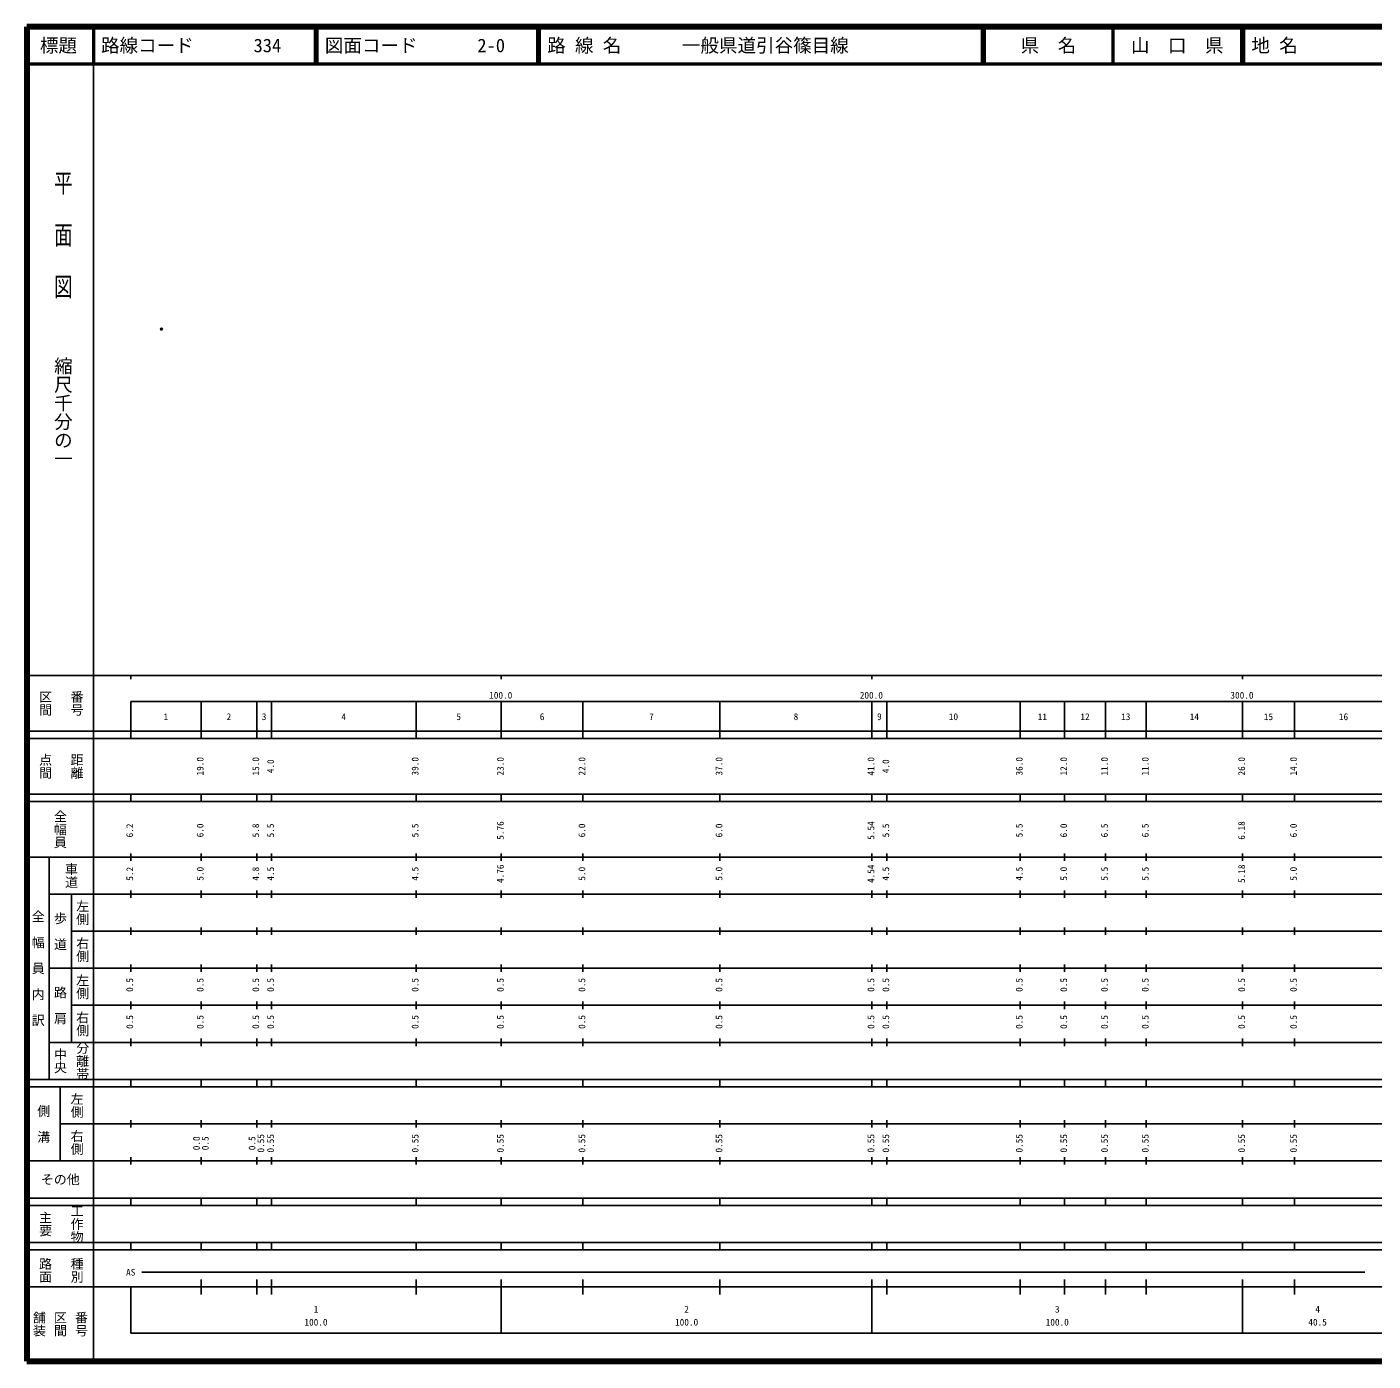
# Model space of a CAD drawing. Units: millimetres on the paper. Extents: x 40 to 680, y 20 to 380.
# Drawn here: x 40 to 403.2, y 20 to 380 of the extents above; entities that cross this region are included whole.
import ezdxf
from ezdxf.enums import TextEntityAlignment as Align

# ---------------------------------------------------------------- set-up
doc = ezdxf.new("R2010")
doc.units = ezdxf.units.MM
doc.header["$PDMODE"] = 32
doc.header["$PDSIZE"] = 0.5
doc.layers.add('M-OTRS', color=6, linetype='Continuous')
doc.layers.add('M-TTL-TXT', color=7, linetype='Continuous')
for name, color, linetype, lineweight in [('M-TTL', 2, 'Continuous', 140), ('M-TTL-BAND', 7, 'Continuous', 25), ('M-TTL-LINE', 7, 'Continuous', 50)]:
    doc.layers.add(name, color=color, linetype=linetype, lineweight=lineweight)
doc.styles.add('@ＭＳ ゴシック', font='')
doc.styles.add('ＭＳ ゴシック', font='')
doc.styles.get('@ＭＳ ゴシック').set_extended_font_data('@MS Gothic')
doc.styles.get('ＭＳ ゴシック').set_extended_font_data('MS Gothic')

msp = doc.modelspace()

# ---------------------------------------------------------------- linework, layer by layer
at = {"layer": 'M-OTRS'}
msp.add_point((76.296, 298.473), dxfattribs=at)
at = {"layer": 'M-TTL'}
for p, q in [((40, 380), (40, 20)), ((680, 380), (40, 380)), ((40, 20), (680, 20))]:
    msp.add_line(p, q, dxfattribs=at)
at = {"layer": 'M-TTL-BAND'}
for p, q in [((58, 370), (58, 20)), ((40, 205), (579, 205)), ((68, 205), (68, 204)), ((168, 205), (168, 204)), ((268, 205), (268, 204)), ((368, 205), (368, 204)), ((68, 198), (579, 198)), ((68, 198), (68, 188)), ((87, 188), (87, 198)), ((102, 188), (102, 198)), ((106, 188), (106, 198)), ((145, 188), (145, 198)), ((168, 188), (168, 198)), ((190, 188), (190, 198)), ((227, 188), (227, 198)), ((268, 188), (268, 198)), ((272, 188), (272, 198)), ((308, 188), (308, 198)), ((320, 188), (320, 198)), ((331, 188), (331, 198)), ((342, 188), (342, 198)), ((368, 188), (368, 198)), ((382, 188), (382, 198)), ((40, 190), (579, 190)), ((40, 188), (579, 188)), ((40, 173), (579, 173)), ((40, 171), (579, 171)), ((68, 171), (68, 173)), ((87, 171), (87, 173)), ((102, 171), (102, 173)), ((106, 171), (106, 173)), ((145, 171), (145, 173)), ((168, 171), (168, 173)), ((190, 171), (190, 173)), ((227, 171), (227, 173)), ((268, 171), (268, 173)), ((272, 171), (272, 173)), ((308, 171), (308, 173)), ((320, 171), (320, 173)), ((331, 171), (331, 173)), ((342, 171), (342, 173)), ((368, 171), (368, 173)), ((382, 171), (382, 173)), ((68, 155), (68, 157)), ((87, 155), (87, 157)), ((102, 155), (102, 157)), ((106, 155), (106, 157)), ((145, 155), (145, 157)), ((168, 155), (168, 157)), ((190, 155), (190, 157)), ((227, 155), (227, 157)), ((268, 155), (268, 157)), ((272, 155), (272, 157)), ((308, 155), (308, 157)), ((320, 155), (320, 157)), ((331, 155), (331, 157)), ((342, 155), (342, 157)), ((368, 155), (368, 157)), ((382, 155), (382, 157)), ((40, 156), (579, 156)), ((46, 96), (46, 156)), ((46, 146), (579, 146)), ((52, 146), (52, 106)), ((68, 145), (68, 147)), ((87, 145), (87, 147)), ((102, 145), (102, 147)), ((106, 145), (106, 147)), ((145, 145), (145, 147)), ((168, 145), (168, 147)), ((190, 145), (190, 147)), ((227, 145), (227, 147)), ((268, 145), (268, 147)), ((272, 145), (272, 147)), ((308, 145), (308, 147)), ((320, 145), (320, 147)), ((331, 145), (331, 147)), ((342, 145), (342, 147)), ((368, 145), (368, 147)), ((382, 145), (382, 147)), ((52, 136), (579, 136)), ((68, 135), (68, 137)), ((87, 135), (87, 137)), ((102, 135), (102, 137)), ((106, 135), (106, 137)), ((145, 135), (145, 137)), ((168, 135), (168, 137)), ((190, 135), (190, 137)), ((227, 135), (227, 137)), ((268, 135), (268, 137)), ((272, 135), (272, 137)), ((308, 135), (308, 137)), ((320, 135), (320, 137)), ((331, 135), (331, 137)), ((342, 135), (342, 137)), ((368, 135), (368, 137)), ((382, 135), (382, 137)), ((46, 126), (579, 126)), ((68, 125), (68, 127)), ((87, 125), (87, 127)), ((102, 125), (102, 127)), ((106, 125), (106, 127)), ((145, 125), (145, 127)), ((168, 125), (168, 127)), ((190, 125), (190, 127)), ((227, 125), (227, 127)), ((268, 125), (268, 127)), ((272, 125), (272, 127)), ((308, 125), (308, 127)), ((320, 125), (320, 127)), ((331, 125), (331, 127)), ((342, 125), (342, 127)), ((368, 125), (368, 127)), ((382, 125), (382, 127)), ((68, 115), (68, 117)), ((87, 115), (87, 117)), ((102, 115), (102, 117)), ((106, 115), (106, 117)), ((145, 115), (145, 117)), ((168, 115), (168, 117)), ((190, 115), (190, 117)), ((227, 115), (227, 117)), ((268, 115), (268, 117)), ((272, 115), (272, 117)), ((308, 115), (308, 117)), ((320, 115), (320, 117)), ((331, 115), (331, 117)), ((342, 115), (342, 117)), ((368, 115), (368, 117)), ((382, 115), (382, 117)), ((52, 116), (579, 116)), ((46, 106), (579, 106)), ((68, 105), (68, 107)), ((87, 105), (87, 107)), ((102, 105), (102, 107)), ((106, 105), (106, 107)), ((145, 105), (145, 107)), ((168, 105), (168, 107)), ((190, 105), (190, 107)), ((227, 105), (227, 107)), ((268, 105), (268, 107)), ((272, 105), (272, 107)), ((308, 105), (308, 107)), ((320, 105), (320, 107)), ((331, 105), (331, 107)), ((342, 105), (342, 107)), ((368, 105), (368, 107)), ((382, 105), (382, 107)), ((40, 96), (579, 96)), ((68, 94), (68, 96)), ((87, 94), (87, 96)), ((102, 94), (102, 96)), ((106, 94), (106, 96)), ((145, 94), (145, 96)), ((168, 94), (168, 96)), ((190, 94), (190, 96)), ((227, 94), (227, 96)), ((268, 94), (268, 96)), ((272, 94), (272, 96)), ((308, 94), (308, 96)), ((320, 94), (320, 96)), ((331, 94), (331, 96)), ((342, 94), (342, 96)), ((368, 94), (368, 96)), ((382, 94), (382, 96)), ((40, 94), (579, 94)), ((49, 94), (49, 74)), ((49, 84), (579, 84)), ((68, 83), (68, 85)), ((87, 83), (87, 85)), ((102, 83), (102, 85)), ((106, 83), (106, 85)), ((145, 83), (145, 85)), ((168, 83), (168, 85)), ((190, 83), (190, 85)), ((227, 83), (227, 85)), ((268, 83), (268, 85)), ((272, 83), (272, 85)), ((308, 83), (308, 85)), ((320, 83), (320, 85)), ((331, 83), (331, 85)), ((342, 83), (342, 85)), ((368, 83), (368, 85)), ((382, 83), (382, 85)), ((40, 74), (579, 74)), ((68, 73), (68, 75)), ((87, 73), (87, 75)), ((102, 73), (102, 75)), ((106, 73), (106, 75)), ((145, 73), (145, 75)), ((168, 73), (168, 75)), ((190, 73), (190, 75)), ((227, 73), (227, 75)), ((268, 73), (268, 75)), ((272, 73), (272, 75)), ((308, 73), (308, 75)), ((320, 73), (320, 75)), ((331, 73), (331, 75)), ((342, 73), (342, 75)), ((368, 73), (368, 75)), ((382, 73), (382, 75)), ((40, 64), (579, 64)), ((40, 62), (579, 62)), ((68, 62), (68, 64)), ((87, 62), (87, 64)), ((102, 62), (102, 64)), ((106, 62), (106, 64)), ((145, 62), (145, 64)), ((168, 62), (168, 64)), ((190, 62), (190, 64)), ((227, 62), (227, 64)), ((268, 62), (268, 64)), ((272, 62), (272, 64)), ((308, 62), (308, 64)), ((320, 62), (320, 64)), ((331, 62), (331, 64)), ((342, 62), (342, 64)), ((368, 62), (368, 64)), ((382, 62), (382, 64)), ((40, 52), (579, 52)), ((68, 50), (68, 52)), ((87, 50), (87, 52)), ((102, 50), (102, 52)), ((106, 50), (106, 52)), ((145, 50), (145, 52)), ((168, 50), (168, 52)), ((190, 50), (190, 52)), ((227, 50), (227, 52)), ((268, 50), (268, 52)), ((272, 50), (272, 52)), ((308, 50), (308, 52)), ((320, 50), (320, 52)), ((331, 50), (331, 52)), ((342, 50), (342, 52)), ((368, 50), (368, 52)), ((382, 50), (382, 52)), ((40, 50), (579, 50)), ((71, 44), (401, 44)), ((40, 40), (579, 40)), ((68, 40), (68, 27.5)), ((87, 38), (87, 42)), ((102, 38), (102, 42)), ((106, 38), (106, 42)), ((145, 38), (145, 42)), ((168, 27.5), (168, 42)), ((190, 38), (190, 42)), ((227, 38), (227, 42)), ((268, 27.5), (268, 42)), ((272, 38), (272, 42)), ((308, 38), (308, 42)), ((320, 38), (320, 42)), ((331, 38), (331, 42)), ((342, 38), (342, 42)), ((368, 27.5), (368, 42)), ((382, 38), (382, 42)), ((68, 27.5), (579, 27.5))]:
    msp.add_line(p, q, dxfattribs=at)
at = {"layer": 'M-TTL-LINE'}
for p, q in [((58, 380), (58, 370)), ((117.75, 380), (117.75, 370)), ((118.25, 380), (118.25, 370)), ((177.75, 380), (177.75, 370)), ((178.25, 380), (178.25, 370)), ((297.75, 380), (297.75, 370)), ((298.25, 380), (298.25, 370)), ((333, 380), (333, 370)), ((367.75, 380), (367.75, 370)), ((368.25, 380), (368.25, 370)), ((40, 370), (680, 370))]:
    msp.add_line(p, q, dxfattribs=at)

# ---------------------------------------------------------------- texts
at = {"layer": 'M-TTL-BAND', "style": '@ＭＳ ゴシック', "width": 1.4}
msp.add_text('平  面  図', height=3.666, rotation=270, dxfattribs=at).set_placement((49.777, 306.475), align=Align.MIDDLE_RIGHT)
at = {"layer": 'M-TTL-BAND', "style": '@ＭＳ ゴシック'}
msp.add_text('縮尺千分の一', height=3.666, rotation=270, dxfattribs=at).set_placement((49.777, 261.03), align=Align.MIDDLE_RIGHT)
for s, p in [('区間', (45, 197.5)), ('番号', (53.5, 197.5)), ('点間', (45, 180.5)), ('距離', (53.5, 180.5)), ('全幅員', (49, 163.5)), ('車道', (52, 151)), ('左側', (55, 141)), ('全\u3000幅\u3000員\u3000内\u3000訳', (43, 126)), ('歩\u3000道', (49, 136)), ('右側', (55, 131)), ('左側', (55, 121)), ('路\u3000肩', (49, 116)), ('右側', (55, 111)), ('分離帯', (55, 101)), ('中央', (49, 101)), ('左側', (53.5, 89)), ('側\u3000溝', (44.5, 84)), ('右側', (53.5, 79)), ('主要', (45, 57)), ('工作物', (53.5, 57)), ('路面', (45, 44.5)), ('種別', (53.5, 44.5)), ('舗装', (43.333, 30)), ('区間', (49, 30)), ('番号', (54.667, 30))]:
    msp.add_text(s, height=2.566, rotation=270, dxfattribs=at).set_placement(p, align=Align.MIDDLE_CENTER)
at = {"layer": 'M-TTL-BAND', "style": 'ＭＳ ゴシック'}
for s, p in [('100.0', (167.844, 198.195)), ('200.0', (267.844, 198.195)), ('300.0', (367.844, 198.195)), ('1', (77.5, 192.405)), ('2', (94.5, 192.405)), ('3', (104, 192.405)), ('4', (125.5, 192.405)), ('5', (156.5, 192.405)), ('6', (179, 192.405)), ('7', (208.5, 192.405)), ('8', (247.5, 192.405)), ('9', (270, 192.405)), ('10', (290, 192.405)), ('11', (314, 192.405)), ('12', (325.5, 192.405)), ('13', (336.5, 192.405)), ('14', (355, 192.405)), ('15', (375, 192.405)), ('16', (395.25, 192.405)), ('AS', (68, 42.5)), ('1', (118, 32.523)), ('2', (218, 32.523)), ('3', (318, 32.523)), ('4', (388.25, 32.523)), ('100.0', (118, 29.033)), ('100.0', (218, 29.033)), ('100.0', (318, 29.033)), ('40.5', (388.25, 29.033))]:
    msp.add_text(s, height=1.833, dxfattribs=at).set_placement(p, align=Align.BOTTOM_CENTER)
for s, p in [('19.0', (88.198, 180.5)), ('15.0', (103.198, 180.5)), ('4.0', (107.198, 180.5)), ('39.0', (146.198, 180.5)), ('23.0', (169.198, 180.5)), ('22.0', (191.198, 180.5)), ('37.0', (228.198, 180.5)), ('41.0', (269.198, 180.5)), ('4.0', (273.198, 180.5)), ('36.0', (309.198, 180.5)), ('12.0', (321.198, 180.5)), ('11.0', (332.198, 180.5)), ('11.0', (343.198, 180.5)), ('26.0', (369.198, 180.5)), ('14.0', (383.198, 180.5)), ('6.2', (69.198, 163.174)), ('6.0', (88.198, 163.174)), ('5.8', (103.198, 163.174)), ('5.5', (107.198, 163.174)), ('5.5', (146.198, 163.174)), ('5.76', (169.198, 163.174)), ('6.0', (191.198, 163.174)), ('6.0', (228.198, 163.174)), ('5.54', (269.198, 163.174)), ('5.5', (273.198, 163.174)), ('5.5', (309.198, 163.174)), ('6.0', (321.198, 163.174)), ('6.5', (332.198, 163.174)), ('6.5', (343.198, 163.174)), ('6.18', (369.198, 163.174)), ('6.0', (383.198, 163.174)), ('5.2', (69.198, 151.5)), ('5.0', (88.198, 151.5)), ('4.8', (103.198, 151.5)), ('4.5', (107.198, 151.5)), ('4.5', (146.198, 151.5)), ('4.76', (169.198, 151.5)), ('5.0', (191.198, 151.5)), ('5.0', (228.198, 151.5)), ('4.54', (269.198, 151.5)), ('4.5', (273.198, 151.5)), ('4.5', (309.198, 151.5)), ('5.0', (321.198, 151.5)), ('5.5', (332.198, 151.5)), ('5.5', (343.198, 151.5)), ('5.18', (369.198, 151.5)), ('5.0', (383.198, 151.5)), ('0.5', (69.198, 121.5)), ('0.5', (88.198, 121.5)), ('0.5', (103.198, 121.5)), ('0.5', (107.198, 121.5)), ('0.5', (146.198, 121.5)), ('0.5', (169.198, 121.5)), ('0.5', (191.198, 121.5)), ('0.5', (228.198, 121.5)), ('0.5', (269.198, 121.5)), ('0.5', (273.198, 121.5)), ('0.5', (309.198, 121.5)), ('0.5', (321.198, 121.5)), ('0.5', (332.198, 121.5)), ('0.5', (343.198, 121.5)), ('0.5', (369.198, 121.5)), ('0.5', (383.198, 121.5)), ('0.5', (69.198, 111.5)), ('0.5', (88.198, 111.5)), ('0.5', (103.198, 111.5)), ('0.5', (107.198, 111.5)), ('0.5', (146.198, 111.5)), ('0.5', (169.198, 111.5)), ('0.5', (191.198, 111.5)), ('0.5', (228.198, 111.5)), ('0.5', (269.198, 111.5)), ('0.5', (273.198, 111.5)), ('0.5', (309.198, 111.5)), ('0.5', (321.198, 111.5)), ('0.5', (332.198, 111.5)), ('0.5', (343.198, 111.5)), ('0.5', (369.198, 111.5)), ('0.5', (383.198, 111.5)), ('0.0', (87.198, 78.764)), ('0.5', (89.568, 78.764)), ('0.5', (102.198, 78.764)), ('0.55', (104.568, 78.764)), ('0.55', (107.198, 78.764)), ('0.55', (146.198, 78.764)), ('0.55', (169.198, 78.764)), ('0.55', (191.198, 78.764)), ('0.55', (228.198, 78.764)), ('0.55', (269.198, 78.764)), ('0.55', (273.198, 78.764)), ('0.55', (309.198, 78.764)), ('0.55', (321.198, 78.764)), ('0.55', (332.198, 78.764)), ('0.55', (343.198, 78.764)), ('0.55', (369.198, 78.764)), ('0.55', (383.198, 78.764))]:
    msp.add_text(s, height=1.833, rotation=90, dxfattribs=at).set_placement(p, align=Align.BOTTOM_CENTER)
msp.add_text('その他', height=2.566, dxfattribs=at).set_placement((49, 69), align=Align.MIDDLE_CENTER)
at = {"layer": 'M-TTL-TXT', "style": 'ＭＳ ゴシック'}
for s, p in [('標題', (48.5, 375)), ('県\u3000名', (315.625, 375)), ('山\u3000口\u3000県', (350.375, 375))]:
    msp.add_text(s, height=3.666, dxfattribs=at).set_placement(p, align=Align.MIDDLE_CENTER)
for s, p in [('路線コード', (60, 375)), ('334', (101.142, 375)), ('図面コード', (120.38, 375)), ('2-0', (161.521, 375)), ('路 線 名', (180.38, 375)), ('一般県道引谷篠目線', (216.734, 375)), ('地 名', (370.38, 375))]:
    msp.add_text(s, height=3.666, dxfattribs=at).set_placement(p, align=Align.MIDDLE_LEFT)

doc.saveas('drawing.dxf')
